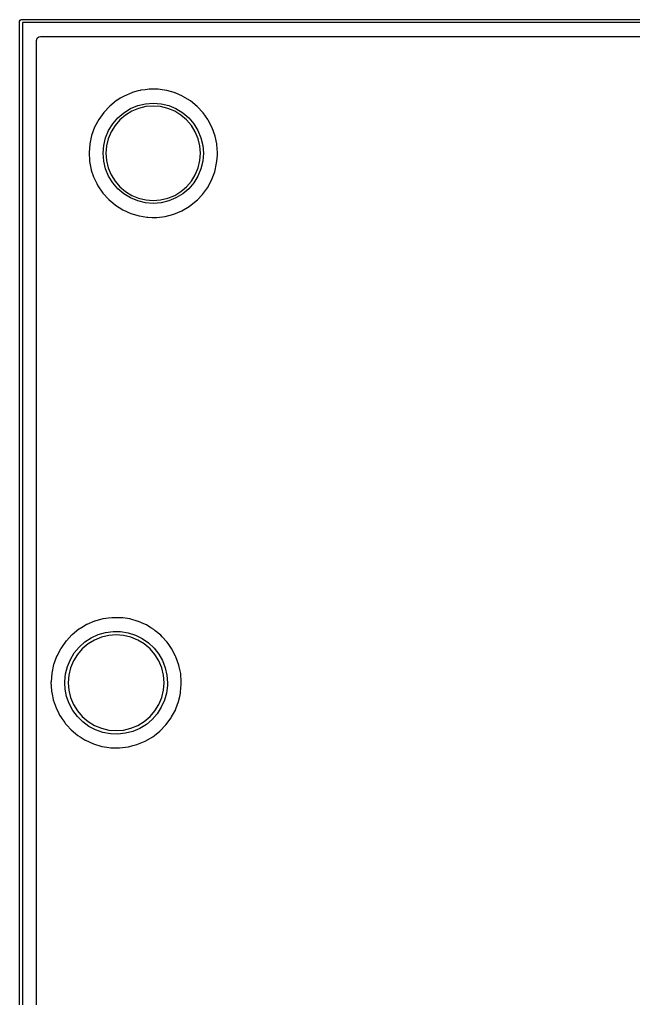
# Model space of a CAD drawing. Extents: x 71 to 221, y -163 to -63.
# Drawn here: x 70.65 to 90.86, y -95.16 to -62.95 of the extents above; entities that cross this region are included whole.
import ezdxf

# ---------------------------------------------------------------- set-up
doc = ezdxf.new("R2010")
doc.units = 0
doc.layers.add('BLACK', color=7, linetype='CONTINUOUS')

msp = doc.modelspace()

# ---------------------------------------------------------------- linework, layer by layer
at = {"layer": 'BLACK', "linetype": 'CONTINUOUS'}
for p, q in [((70.65, -63), (70.6646, -62.9646)), ((70.65, -163), (70.65, -63)), ((70.6646, -62.9646), (70.7, -62.95)), ((70.7, -62.95), (220.7, -62.95)), ((70.75, -63.05), (70.75, -162.95)), ((220.65, -63.05), (70.75, -63.05)), ((71.2085, -63.6345), (71.2285, -63.5664)), ((71.2085, -162.365), (71.2085, -63.6345)), ((71.2285, -63.5664), (71.2822, -63.5199)), ((71.2822, -63.5199), (71.3345, -63.5085)), ((71.3345, -63.5085), (220.065, -63.5085)), ((74.351, -65.3558), (74.0945, -65.4652)), ((74.355, -65.3541), (74.351, -65.3558)), ((74.5513, -65.3004), (74.355, -65.3541)), ((74.6281, -65.2794), (74.5513, -65.3004)), ((74.6323, -65.2783), (74.6281, -65.2794)), ((74.6281, -65.2794), (74.6281, -65.2794)), ((74.7877, -65.2578), (74.6323, -65.2783)), ((74.913, -65.2413), (74.7877, -65.2578)), ((74.9131, -65.2413), (74.913, -65.2413)), ((74.9173, -65.2407), (74.9131, -65.2413)), ((74.9216, -65.2408), (74.9173, -65.2407)), ((75.2005, -65.2422), (74.9216, -65.2408)), ((74.9216, -65.2408), (74.9216, -65.2408)), ((75.2048, -65.2422), (75.2005, -65.2422)), ((75.2005, -65.2422), (75.2005, -65.2422)), ((75.209, -65.2429), (75.2048, -65.2422)), ((75.2767, -65.2525), (75.209, -65.2429)), ((75.209, -65.2429), (75.209, -65.2429)), ((75.4894, -65.2828), (75.2767, -65.2525)), ((75.4935, -65.2839), (75.4894, -65.2828)), ((75.74, -65.3541), (75.4935, -65.2839)), ((75.4935, -65.2839), (75.4935, -65.2839)), ((75.7659, -65.3615), (75.74, -65.3541)), ((75.7698, -65.3632), (75.7659, -65.3615)), ((76.011, -65.4691), (75.7698, -65.3632)), ((73.8438, -65.6146), (73.6195, -65.7943)), ((73.8475, -65.6124), (73.8438, -65.6146)), ((73.966, -65.5415), (73.8475, -65.6124)), ((73.8475, -65.6124), (73.8475, -65.6124)), ((74.0905, -65.4669), (73.966, -65.5415)), ((74.0945, -65.4652), (74.0905, -65.4669)), ((74.0945, -65.4652), (74.0945, -65.4652)), ((74.7919, -65.7203), (75.05, -65.7)), ((75.05, -65.7), (75.3081, -65.7203)), ((76.0291, -65.4771), (76.011, -65.4691)), ((76.2743, -65.6273), (76.0291, -65.4771)), ((76.4967, -65.8094), (76.2743, -65.6273)), ((73.4216, -66.0029), (73.2538, -66.2363)), ((73.6195, -65.7943), (73.4216, -66.0029)), ((73.8833, -66.1833), (74.0802, -66.0151)), ((74.0802, -66.0151), (74.3009, -65.8798)), ((74.3441, -65.9647), (74.1361, -66.0921)), ((74.3009, -65.8798), (74.5401, -65.7808)), ((74.5695, -65.8713), (74.3441, -65.9647)), ((74.5401, -65.7808), (74.7919, -65.7203)), ((74.8068, -65.8143), (74.5695, -65.8713)), ((75.05, -65.7952), (74.8068, -65.8143)), ((75.2932, -65.8143), (75.05, -65.7952)), ((75.5305, -65.8713), (75.2932, -65.8143)), ((75.3081, -65.7203), (75.5599, -65.7808)), ((75.7559, -65.9647), (75.5305, -65.8713)), ((75.5599, -65.7808), (75.7991, -65.8798)), ((75.9639, -66.0921), (75.7559, -65.9647)), ((75.7991, -65.8798), (76.0198, -66.0151)), ((76.0198, -66.0151), (76.2167, -66.1833)), ((76.6924, -66.02), (76.4967, -65.8094)), ((76.6949, -66.0235), (76.6924, -66.02)), ((76.8445, -66.2363), (76.6949, -66.0235)), ((73.2538, -66.2363), (73.1193, -66.4904)), ((73.7151, -66.3802), (73.8833, -66.1833)), ((73.9506, -66.2506), (73.7921, -66.4361)), ((74.1361, -66.0921), (73.9506, -66.2506)), ((76.1494, -66.2506), (75.9639, -66.0921)), ((76.3079, -66.4361), (76.1494, -66.2506)), ((76.2167, -66.1833), (76.3849, -66.3802)), ((76.8577, -66.2552), (76.8445, -66.2363)), ((76.9896, -66.5107), (76.8577, -66.2552)), ((73.1193, -66.4904), (73.0205, -66.7604)), ((73.4808, -66.8401), (73.5798, -66.6009)), ((73.6647, -66.6441), (73.5713, -66.8695)), ((73.5798, -66.6009), (73.7151, -66.3802)), ((73.7921, -66.4361), (73.6647, -66.6441)), ((76.4353, -66.6441), (76.3079, -66.4361)), ((76.3849, -66.3802), (76.5202, -66.6009)), ((76.5287, -66.8695), (76.4353, -66.6441)), ((76.5202, -66.6009), (76.6192, -66.8401)), ((77.0856, -66.7817), (76.9896, -66.5107)), ((73.0205, -66.7604), (72.9592, -67.0413)), ((73.4203, -67.0919), (73.4808, -66.8401)), ((73.5713, -66.8695), (73.5143, -67.1068)), ((76.5857, -67.1068), (76.5287, -66.8695)), ((76.6192, -66.8401), (76.6797, -67.0919)), ((77.0864, -66.7859), (77.0856, -66.7817)), ((77.1393, -67.0413), (77.0864, -66.7859)), ((72.9372, -67.3214), (72.9367, -67.3279)), ((72.9589, -67.0455), (72.9372, -67.3214)), ((72.9372, -67.3214), (72.9372, -67.3214)), ((72.9372, -67.3214), (72.9372, -67.3214)), ((72.9592, -67.0413), (72.9589, -67.0455)), ((73.4, -67.35), (73.4203, -67.0919)), ((73.5143, -67.1068), (73.4952, -67.35)), ((76.6048, -67.35), (76.5857, -67.1068)), ((76.6797, -67.0919), (76.7, -67.35)), ((77.1439, -67.0632), (77.1393, -67.0413)), ((77.1619, -67.3279), (77.1439, -67.0632)), ((72.9367, -67.3279), (72.9532, -67.6149)), ((72.9532, -67.6149), (72.9541, -67.6191)), ((72.9541, -67.6191), (72.9541, -67.6191)), ((72.9541, -67.6191), (72.986, -67.7819)), ((73.4203, -67.6081), (73.4, -67.35)), ((73.4808, -67.8599), (73.4203, -67.6081)), ((73.4952, -67.35), (73.5143, -67.5932)), ((73.5143, -67.5932), (73.5713, -67.8305)), ((76.5287, -67.8305), (76.5857, -67.5932)), ((76.5857, -67.5932), (76.6048, -67.35)), ((76.6797, -67.6081), (76.6192, -67.8599)), ((76.7, -67.35), (76.6797, -67.6081)), ((77.1374, -67.6806), (77.1517, -67.5207)), ((77.1517, -67.5207), (77.1627, -67.3967)), ((77.1634, -67.35), (77.1619, -67.3279)), ((77.1627, -67.3967), (77.163, -67.3943)), ((77.1627, -67.3967), (77.1627, -67.3967)), ((77.163, -67.3943), (77.1634, -67.35)), ((72.986, -67.7819), (73.0086, -67.897)), ((73.0086, -67.897), (73.01, -67.901)), ((73.01, -67.901), (73.01, -67.901)), ((73.01, -67.901), (73.0856, -68.1218)), ((73.5798, -68.0991), (73.4808, -67.8599)), ((73.5713, -67.8305), (73.6647, -68.0559)), ((76.4353, -68.0559), (76.5287, -67.8305)), ((76.6192, -67.8599), (76.5202, -68.0991)), ((76.9716, -68.2298), (77.0732, -67.9608)), ((77.0732, -67.9608), (77.1374, -67.6806)), ((73.0856, -68.1218), (73.1017, -68.169)), ((73.1017, -68.169), (73.1036, -68.1728)), ((73.1036, -68.1728), (73.1913, -68.3471)), ((73.7151, -68.3198), (73.5798, -68.0991)), ((73.6647, -68.0559), (73.7921, -68.2639)), ((73.7921, -68.2639), (73.9506, -68.4494)), ((76.1494, -68.4494), (76.3079, -68.2639)), ((76.3079, -68.2639), (76.4353, -68.0559)), ((76.5202, -68.0991), (76.3849, -68.3198)), ((76.8344, -68.4824), (76.9716, -68.2298)), ((73.1913, -68.3471), (73.2309, -68.4258)), ((73.2309, -68.4258), (73.3937, -68.6628)), ((73.8833, -68.5167), (73.7151, -68.3198)), ((74.0802, -68.6849), (73.8833, -68.5167)), ((73.9506, -68.4494), (74.1361, -68.6079)), ((74.1361, -68.6079), (74.3441, -68.7353)), ((75.7559, -68.7353), (75.9639, -68.6079)), ((75.9639, -68.6079), (76.1494, -68.4494)), ((76.2167, -68.5167), (76.0198, -68.6849)), ((76.3849, -68.3198), (76.2167, -68.5167)), ((76.6668, -68.7107), (76.8319, -68.4859)), ((76.8319, -68.4859), (76.8344, -68.4824)), ((73.3937, -68.6628), (73.5872, -68.8754)), ((73.5872, -68.8754), (73.5905, -68.8781)), ((73.5905, -68.8781), (73.5905, -68.8781)), ((73.5905, -68.8781), (73.6413, -68.9206)), ((73.6413, -68.9206), (73.8078, -69.0598)), ((74.3009, -68.8202), (74.0802, -68.6849)), ((74.5401, -68.9192), (74.3009, -68.8202)), ((74.3441, -68.7353), (74.5695, -68.8287)), ((74.7919, -68.9797), (74.5401, -68.9192)), ((74.5695, -68.8287), (74.8068, -68.8857)), ((74.8068, -68.8857), (75.05, -68.9048)), ((75.05, -68.9048), (75.2932, -68.8857)), ((75.2932, -68.8857), (75.5305, -68.8287)), ((75.5599, -68.9192), (75.3081, -68.9797)), ((75.5305, -68.8287), (75.7559, -68.7353)), ((75.7991, -68.8202), (75.5599, -68.9192)), ((76.0198, -68.6849), (75.7991, -68.8202)), ((76.2379, -69.098), (76.4642, -68.9206)), ((76.4642, -68.9206), (76.5053, -68.8781)), ((76.5053, -68.8781), (76.6612, -68.7172)), ((76.6612, -68.7172), (76.6642, -68.7141)), ((76.6642, -68.7141), (76.6668, -68.7107)), ((76.6668, -68.7107), (76.6668, -68.7107)), ((73.8078, -69.0598), (74.0513, -69.2126)), ((74.0513, -69.2126), (74.3133, -69.3309)), ((75.05, -69), (74.7919, -68.9797)), ((75.3081, -68.9797), (75.05, -69)), ((75.7241, -69.353), (75.9897, -69.243)), ((75.9897, -69.243), (76.2379, -69.098)), ((74.3133, -69.3309), (74.3174, -69.3321)), ((74.3174, -69.3321), (74.5849, -69.4113)), ((74.5849, -69.4113), (74.5849, -69.4113)), ((74.5849, -69.4113), (74.589, -69.4125)), ((74.589, -69.4125), (74.5932, -69.4132)), ((74.5932, -69.4132), (74.5932, -69.4132)), ((74.5932, -69.4132), (74.8418, -69.4512)), ((74.8418, -69.4512), (74.8732, -69.456)), ((74.8732, -69.456), (75.0195, -69.4583)), ((75.0195, -69.4583), (75.1563, -69.4605)), ((75.1563, -69.4605), (75.1563, -69.4605)), ((75.1563, -69.4605), (75.1606, -69.4605)), ((75.1606, -69.4605), (75.1649, -69.46)), ((75.1649, -69.46), (75.4418, -69.4265)), ((75.1649, -69.46), (75.1649, -69.46)), ((75.4418, -69.4265), (75.446, -69.426)), ((75.4418, -69.4265), (75.4418, -69.4265)), ((75.446, -69.426), (75.7241, -69.353)), ((73.1201, -82.7507), (72.8596, -82.8619)), ((73.1241, -82.749), (73.1201, -82.7507)), ((73.3889, -82.6766), (73.1241, -82.749)), ((73.4014, -82.6732), (73.3889, -82.6766)), ((73.4056, -82.672), (73.4014, -82.6732)), ((73.4014, -82.6732), (73.4014, -82.6732)), ((73.5769, -82.6495), (73.4056, -82.672)), ((73.6907, -82.6345), (73.5769, -82.6495)), ((73.6949, -82.6339), (73.6907, -82.6345)), ((73.6907, -82.6345), (73.6907, -82.6345)), ((73.6992, -82.634), (73.6949, -82.6339)), ((73.8329, -82.6347), (73.6992, -82.634)), ((73.6992, -82.634), (73.6992, -82.634)), ((73.9868, -82.6355), (73.8329, -82.6347)), ((73.991, -82.6361), (73.9868, -82.6355)), ((74.0455, -82.6438), (73.991, -82.6361)), ((73.991, -82.6361), (73.991, -82.6361)), ((74.2757, -82.6766), (74.0455, -82.6438)), ((74.5564, -82.7565), (74.2757, -82.6766)), ((74.5603, -82.7583), (74.5564, -82.7565)), ((74.7418, -82.838), (74.5603, -82.7583)), ((74.5603, -82.7583), (74.5603, -82.7583)), ((72.6052, -83.0134), (72.3774, -83.1959)), ((72.6089, -83.0112), (72.6052, -83.0134)), ((72.7444, -82.9301), (72.6089, -83.0112)), ((72.6089, -83.0112), (72.6089, -83.0112)), ((72.8556, -82.8636), (72.7444, -82.9301)), ((72.8596, -82.8619), (72.8556, -82.8636)), ((72.8596, -82.8619), (72.8596, -82.8619)), ((73.4779, -83.1202), (73.7264, -83.0864)), ((73.7264, -83.0864), (73.9771, -83.0897)), ((73.9771, -83.0897), (74.2246, -83.13)), ((74.8236, -82.8739), (74.7418, -82.838)), ((74.9686, -82.9627), (74.8236, -82.8739)), ((75.0688, -83.0241), (74.9686, -82.9627)), ((75.0725, -83.0263), (75.0688, -83.0241)), ((75.0688, -83.0241), (75.0688, -83.0241)), ((75.1172, -83.063), (75.0725, -83.0263)), ((75.295, -83.2085), (75.1172, -83.063)), ((72.1766, -83.4076), (72.0063, -83.6446)), ((72.1909, -83.3924), (72.1766, -83.4076)), ((72.3745, -83.199), (72.1909, -83.3924)), ((72.3774, -83.1959), (72.3745, -83.199)), ((72.3745, -83.199), (72.3745, -83.199)), ((72.6126, -83.5998), (72.7997, -83.4328)), ((72.7997, -83.4328), (73.0094, -83.2953)), ((73.1138, -83.3702), (72.9028, -83.4995)), ((73.0094, -83.2953), (73.2371, -83.1904)), ((73.3424, -83.2755), (73.1138, -83.3702)), ((73.2371, -83.1904), (73.4779, -83.1202)), ((73.583, -83.2178), (73.3424, -83.2755)), ((73.8296, -83.1984), (73.583, -83.2178)), ((74.0763, -83.2178), (73.8296, -83.1984)), ((74.3169, -83.2755), (74.0763, -83.2178)), ((74.2246, -83.13), (74.4635, -83.2064)), ((74.5455, -83.3702), (74.3169, -83.2755)), ((74.4635, -83.2064), (74.6884, -83.3173)), ((74.7565, -83.4995), (74.5455, -83.3702)), ((74.6884, -83.3173), (74.8944, -83.4603)), ((75.2983, -83.2112), (75.295, -83.2085)), ((75.295, -83.2085), (75.295, -83.2085)), ((75.3012, -83.2143), (75.2983, -83.2112)), ((75.346, -83.2625), (75.3012, -83.2143)), ((75.3012, -83.2143), (75.3012, -83.2143)), ((75.497, -83.425), (75.346, -83.2625)), ((75.5416, -83.4885), (75.497, -83.425)), ((71.9928, -83.6701), (71.8722, -83.8978)), ((72.0063, -83.6446), (71.9928, -83.6701)), ((72.4522, -83.7926), (72.6126, -83.5998)), ((72.7147, -83.6602), (72.554, -83.8483)), ((72.9028, -83.4995), (72.7147, -83.6602)), ((74.9446, -83.6602), (74.7565, -83.4995)), ((74.8944, -83.4603), (75.0771, -83.6321)), ((75.1053, -83.8483), (74.9446, -83.6602)), ((75.0771, -83.6321), (75.2323, -83.829)), ((75.654, -83.6484), (75.5416, -83.4885)), ((75.6648, -83.6638), (75.654, -83.6484)), ((75.6667, -83.6676), (75.6648, -83.6638)), ((75.788, -83.9025), (75.6667, -83.6676)), ((75.6667, -83.6676), (75.6667, -83.6676)), ((71.8682, -83.9066), (71.7801, -84.1472)), ((71.8697, -83.9025), (71.8682, -83.9065)), ((71.8682, -83.9065), (71.8682, -83.9066)), ((71.8722, -83.8978), (71.8697, -83.9025)), ((72.2251, -84.2383), (72.3221, -84.007)), ((72.3221, -84.007), (72.4522, -83.7926)), ((72.4247, -84.0593), (72.33, -84.2879)), ((72.554, -83.8483), (72.4247, -84.0593)), ((75.2346, -84.0593), (75.1053, -83.8483)), ((75.2323, -83.829), (75.3568, -84.0468)), ((75.3293, -84.2879), (75.2346, -84.0593)), ((75.3568, -84.0468), (75.4477, -84.2805)), ((75.7986, -83.9231), (75.788, -83.9025)), ((75.8961, -84.1982), (75.7986, -83.9231)), ((71.7694, -84.1766), (71.7072, -84.4617)), ((71.7801, -84.1472), (71.7694, -84.1766)), ((72.1634, -84.4814), (72.2251, -84.2383)), ((72.33, -84.2879), (72.2723, -84.5285)), ((75.387, -84.5285), (75.3293, -84.2879)), ((75.4477, -84.2805), (75.503, -84.5251)), ((75.906, -84.2461), (75.8961, -84.1982)), ((75.9533, -84.4748), (75.906, -84.2461)), ((71.7072, -84.4617), (71.6849, -84.7457)), ((72.1383, -84.7309), (72.1634, -84.4814)), ((72.2723, -84.5285), (72.2528, -84.7752)), ((75.4064, -84.7752), (75.387, -84.5285)), ((75.503, -84.5251), (75.5216, -84.7752)), ((75.9552, -84.484), (75.9533, -84.4748)), ((75.9555, -84.4883), (75.9552, -84.484)), ((75.9725, -84.7368), (75.9555, -84.4883)), ((75.9555, -84.4883), (75.9555, -84.4883)), ((71.6849, -84.7457), (71.6843, -84.7527)), ((71.6843, -84.7527), (71.7011, -85.044)), ((71.7011, -85.044), (71.7019, -85.0483)), ((72.1404, -84.7752), (72.1383, -84.7309)), ((72.1503, -84.9813), (72.1404, -84.7752)), ((72.1992, -85.2273), (72.1503, -84.9813)), ((72.2528, -84.7752), (72.2723, -85.0218)), ((72.2723, -85.0218), (72.33, -85.2624)), ((75.3293, -85.2624), (75.387, -85.0218)), ((75.387, -85.0218), (75.4064, -84.7752)), ((75.5193, -84.8637), (75.4876, -85.1125)), ((75.5216, -84.7752), (75.5193, -84.8637)), ((75.9505, -85.0904), (75.9744, -84.8225)), ((75.9751, -84.7752), (75.9725, -84.7368)), ((75.9744, -84.8225), (75.9746, -84.8201)), ((75.9744, -84.8225), (75.9744, -84.8225)), ((75.9746, -84.8201), (75.9747, -84.8099)), ((75.9747, -84.8099), (75.9751, -84.7776)), ((75.9751, -84.7776), (75.9751, -84.7752)), ((75.9751, -84.7776), (75.9751, -84.7776)), ((71.7019, -85.0483), (71.7019, -85.0483)), ((71.7019, -85.0483), (71.7219, -85.1502)), ((71.7219, -85.1502), (71.7573, -85.3304)), ((71.7573, -85.3304), (71.7587, -85.3345)), ((71.7587, -85.3345), (71.7587, -85.3345)), ((71.7587, -85.3345), (71.8505, -85.6025)), ((72.284, -85.4633), (72.1992, -85.2273)), ((72.33, -85.2624), (72.4247, -85.491)), ((75.2346, -85.491), (75.3293, -85.2624)), ((75.4195, -85.3538), (75.3166, -85.5825)), ((75.4876, -85.1125), (75.4195, -85.3538)), ((75.8835, -85.3953), (75.9217, -85.2287)), ((75.9217, -85.2287), (75.9477, -85.115)), ((75.9477, -85.115), (75.9487, -85.1108)), ((75.9477, -85.115), (75.9477, -85.115)), ((75.9487, -85.1108), (75.9505, -85.0904)), ((71.8505, -85.6025), (71.8518, -85.6065)), ((71.8518, -85.6065), (71.906, -85.7142)), ((72.4027, -85.6842), (72.284, -85.4633)), ((72.5527, -85.8852), (72.4027, -85.6842)), ((72.4247, -85.491), (72.554, -85.702)), ((75.1053, -85.702), (75.2346, -85.491)), ((75.3166, -85.5825), (75.1809, -85.7934)), ((75.6551, -85.899), (75.7783, -85.672)), ((75.7783, -85.672), (75.7804, -85.6683)), ((75.7783, -85.672), (75.7783, -85.672)), ((75.7804, -85.6683), (75.8532, -85.4755)), ((75.8532, -85.4755), (75.882, -85.3993)), ((75.882, -85.3993), (75.8835, -85.3953)), ((75.882, -85.3993), (75.882, -85.3993)), ((71.906, -85.7142), (71.9809, -85.8631)), ((71.9809, -85.8631), (71.983, -85.8673)), ((71.983, -85.8673), (72.0433, -85.955)), ((72.0433, -85.955), (72.135, -86.0885)), ((72.7308, -86.0617), (72.5527, -85.8852)), ((72.554, -85.702), (72.7147, -85.8901)), ((72.7147, -85.8901), (72.9028, -86.0508)), ((74.7565, -86.0508), (74.9446, -85.8901)), ((75.0155, -85.9819), (74.8241, -86.144)), ((74.9446, -85.8901), (75.1053, -85.702)), ((75.1809, -85.7934), (75.0155, -85.9819)), ((75.4683, -86.1599), (75.6411, -85.9247)), ((75.6411, -85.9247), (75.6551, -85.899)), ((72.135, -86.0885), (72.1483, -86.1078)), ((72.1483, -86.1078), (72.1512, -86.111)), ((72.1512, -86.111), (72.1512, -86.111)), ((72.1512, -86.111), (72.2039, -86.1689)), ((72.2039, -86.1689), (72.3447, -86.3236)), ((72.3447, -86.3236), (72.348, -86.3264)), ((72.348, -86.3264), (72.5653, -86.5081)), ((72.9331, -86.21), (72.7308, -86.0617)), ((72.9028, -86.0508), (73.1138, -86.1801)), ((73.155, -86.3268), (72.9331, -86.21)), ((73.1138, -86.1801), (73.3424, -86.2748)), ((73.3917, -86.4094), (73.155, -86.3268)), ((73.3424, -86.2748), (73.583, -86.3325)), ((73.583, -86.3325), (73.8296, -86.352)), ((73.8296, -86.352), (74.0763, -86.3325)), ((74.0763, -86.3325), (74.3169, -86.2748)), ((74.3169, -86.2748), (74.5455, -86.1801)), ((74.6109, -86.2759), (74.3805, -86.3749)), ((74.5455, -86.1801), (74.7565, -86.0508)), ((74.8241, -86.144), (74.6109, -86.2759)), ((75.2652, -86.3695), (75.4683, -86.1599)), ((72.5653, -86.5081), (72.5653, -86.5081)), ((72.5653, -86.5081), (72.5686, -86.5109)), ((72.5686, -86.5109), (72.6463, -86.5596)), ((72.6463, -86.5596), (72.8122, -86.6637)), ((73.6381, -86.4562), (73.3917, -86.4094)), ((73.8887, -86.4661), (73.6381, -86.4562)), ((74.138, -86.4388), (73.8887, -86.4661)), ((74.3805, -86.3749), (74.138, -86.4388)), ((74.7887, -86.6938), (75.0319, -86.5518)), ((75.0319, -86.5518), (75.0356, -86.5496)), ((75.0319, -86.5518), (75.0319, -86.5518)), ((75.0356, -86.5496), (75.0885, -86.5081)), ((75.0885, -86.5081), (75.2619, -86.3722)), ((75.2619, -86.3722), (75.2652, -86.3695)), ((72.8122, -86.6637), (72.8122, -86.6637)), ((72.8122, -86.6637), (72.8158, -86.6659)), ((72.8158, -86.6659), (73.0818, -86.786)), ((73.0818, -86.786), (73.0859, -86.7873)), ((73.0859, -86.7873), (73.3575, -86.8677)), ((73.3575, -86.8677), (73.3575, -86.8677)), ((73.3575, -86.8677), (73.3616, -86.8689)), ((73.3616, -86.8689), (73.3659, -86.8696)), ((73.3659, -86.8696), (73.3659, -86.8696)), ((73.3659, -86.8696), (73.5178, -86.8928)), ((73.5178, -86.8928), (73.6501, -86.9131)), ((73.6501, -86.9131), (73.7987, -86.9154)), ((73.7987, -86.9154), (73.9376, -86.9176)), ((73.9376, -86.9176), (73.9376, -86.9176)), ((73.9376, -86.9176), (73.9419, -86.9177)), ((73.9419, -86.9177), (74.2317, -86.8826)), ((74.2317, -86.8826), (74.3818, -86.8432)), ((74.3818, -86.8432), (74.5098, -86.8096)), ((74.5098, -86.8096), (74.514, -86.8085)), ((74.5098, -86.8096), (74.5098, -86.8096)), ((74.514, -86.8085), (74.7836, -86.6968)), ((74.7836, -86.6968), (74.7887, -86.6938))]:
    msp.add_line(p, q, dxfattribs=at)

doc.saveas('drawing.dxf')
